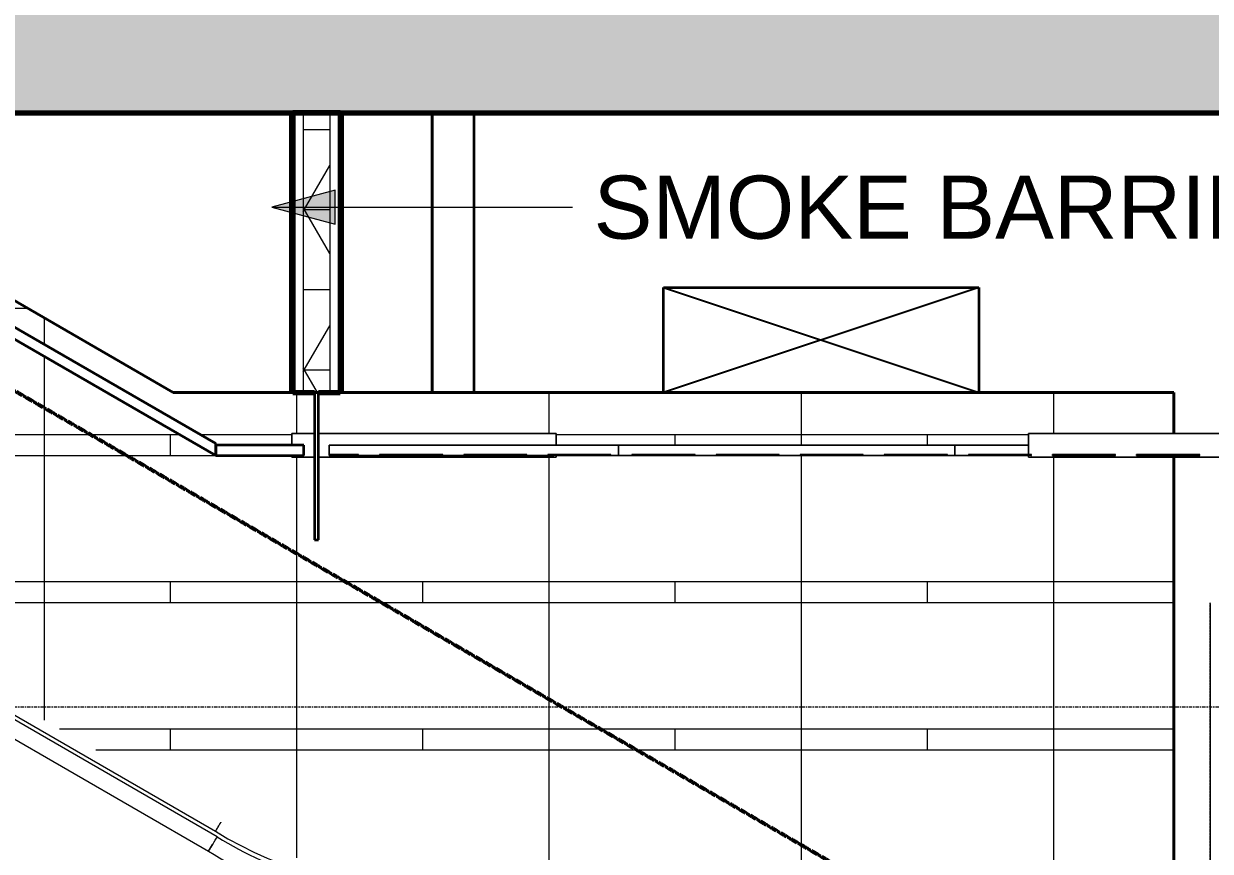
# Model space of a CAD drawing. Header units: millimetres. Extents: x -153298 to 620751, y -313239 to 250031.
# Drawn here: x 125141 to 130783, y -303158 to -299223 of the extents above; entities that cross this region are included whole.
import ezdxf

# ---------------------------------------------------------------- set-up
doc = ezdxf.new("R2010")
doc.units = ezdxf.units.MM
for name, pattern in [('Centre', [31.75, 6.35, -4.7625, 15.875, -4.7625]), ('DPA_Hidden 50', [3, 2, -1]), ('HIDDEN', [0.375, 0.25, -0.125])]:
    doc.linetypes.add(name, pattern=pattern)
for name, color, linetype, lineweight in [('_ _ A-DETL-OPENING', 7, 'Continuous', 25), ('A-ANNO-SYMB', 7, 'Continuous', 9), ('A-CLNG-FNSH', 7, 'Continuous', 9), ('A-DETL', 7, 'Continuous', 70), ('A-DETL-GENF', 7, 'Continuous', 35), ('A-FLOR-LEVL', 7, 'Continuous', 35), ('A-GENM', 7, 'Continuous', 9), ('A-GLAZ-CURT', 7, 'Continuous', 9), ('A-WALL', 7, 'Continuous', 35), ('A-WALL-FNSH', 7, 'Continuous', 35), ('A-WALL-PATT', 7, 'Continuous', 35), ('E-LITE-EQPM', 7, 'Continuous', 35), ('G-ANNO-TEXT', 7, 'Continuous', 9), ('WALL-E', 7, 'Continuous', 35)]:
    doc.layers.add(name, color=color, linetype=linetype, lineweight=lineweight)
doc.styles.add('Arial_2', font='arial.ttf', dxfattribs={"height": 3})

# ---------------------------------------------------------------- blocks, each defined once
blk = doc.blocks.new('L1-2 RECESSED FLUORESCENT - L1-2  RECESSED FLUORESCENT-V267-2120-01 ENTRANCE 1 SECTION A')
at = {"layer": 'E-LITE-EQPM', "color": 7, "lineweight": 20}
for p, q in [((-853331.2, 95275), (-853331.2, 95175)), ((-853331.2, 95175), (-853331.2, 95275)), ((-852074.2, 95275), (-853331.2, 95275)), ((-853331.2, 95275), (-852074.2, 95275)), ((-852074.2, 95275), (-852074.2, 95220)), ((-852074.2, 95220), (-852074.2, 95275)), ((-853331.2, 95170), (-853331.2, 95162.3)), ((-853331.2, 95162.3), (-853331.2, 95170)), ((-853331.2, 95162.3), (-852074.2, 95162.3)), ((-853331.2, 95162.3), (-852074.2, 95162.3)), ((-852084.2, 95162.3), (-853321.2, 95162.3)), ((-853321.2, 95162.3), (-852084.2, 95162.3)), ((-852074.2, 95170), (-852074.2, 95162.3)), ((-852074.2, 95162.3), (-852074.2, 95170))]:
    blk.add_line(p, q, dxfattribs=at)
blk = doc.blocks.new('L1-2 RECESSED FLUORESCENT - L1-2  RECESSED FLUORESCENT-V268-2120-01 ENTRANCE 1 SECTION A')
at = {"layer": 'E-LITE-EQPM', "color": 7, "lineweight": 20}
for p, q in [((-856835.5, 95275), (-856835.5, 95220)), ((-856835.5, 95220), (-856835.5, 95275)), ((-856727.4, 95275), (-856835.5, 95275)), ((-856835.5, 95275), (-856727.4, 95275)), ((-855578.5, 95275), (-856707.4, 95275)), ((-856707.4, 95275), (-855578.5, 95275)), ((-855578.5, 95275), (-855578.5, 95220)), ((-855578.5, 95220), (-855578.5, 95275)), ((-856835.5, 95170), (-856835.5, 95162.3)), ((-856835.5, 95162.3), (-856835.5, 95170)), ((-856835.5, 95162.3), (-856727.4, 95162.3)), ((-856835.5, 95162.3), (-856727.4, 95162.3)), ((-856727.4, 95162.3), (-856825.5, 95162.3)), ((-856825.5, 95162.3), (-856727.4, 95162.3)), ((-856707.4, 95162.3), (-855578.5, 95162.3)), ((-855588.5, 95162.3), (-856707.4, 95162.3)), ((-856707.4, 95162.3), (-855588.5, 95162.3)), ((-856707.4, 95162.3), (-855578.5, 95162.3)), ((-855578.5, 95170), (-855578.5, 95162.3)), ((-855578.5, 95162.3), (-855578.5, 95170))]:
    blk.add_line(p, q, dxfattribs=at)
blk = doc.blocks.new('PPL-C-AECM-1-PP19-EE-M3-0001_rvt-1-2120-01 ENTRANCE 1 SECTION A')
at = {"layer": 'E-LITE-EQPM', "color": 7, "lineweight": 20}
for name in ['L1-2 RECESSED FLUORESCENT - L1-2  RECESSED FLUORESCENT-V268-2120-01 ENTRANCE 1 SECTION A', 'L1-2 RECESSED FLUORESCENT - L1-2  RECESSED FLUORESCENT-V267-2120-01 ENTRANCE 1 SECTION A']:
    blk.add_blockref(name, (0, 0), dxfattribs=at)
blk = doc.blocks.new('LIFT-OTIS - Lift - 1400x2300-For Station-11454504-2120-01 ENTRANCE 1 SECTION A')
at = {"layer": 'A-GENM', "color": 7, "linetype": 'HIDDEN'}
for p, q in [((-852467.4, 92170), (-852467.4, 94470)), ((-852467.4, 94470), (-852467.4, 92170)), ((-852467.4, 94456.6), (-852467.4, 92170)), ((-852467.4, 92170), (-852467.4, 94456.6))]:
    blk.add_line(p, q, dxfattribs=at)
blk = doc.blocks.new('PPL_Escalator - STANDARD-13272353-2120-01 ENTRANCE 1 SECTION A')
at = {"layer": 'A-GENM', "color": 7}
for p, q in [((-874402.9, 103317.3), (-857197.9, 93384)), ((-874402.9, 103317.3), (-857197.9, 93384)), ((-857189.5, 93357.5), (-874413.5, 103301.7)), ((-874455, 103233), (-857230.9, 93288.7))]:
    blk.add_line(p, q, dxfattribs=at)
at = {"layer": 'A-GENM', "color": 7, "flags": 128}
for points in [[(-857197.9, 93384), (-857138.6, 93348.5), (-857077.9, 93315.3), (-857015.9, 93284.6), (-856952.7, 93256.4), (-856888.5, 93230.8), (-856823.3, 93207.7), (-856757.2, 93187.3), (-856690.4, 93169.5), (-856622.9, 93154.5), (-856554.8, 93142.1), (-856486.3, 93132.5), (-856417.5, 93125.6), (-856348.4, 93121.4), (-856279.6, 93120.1)], [(-857230.9, 93288.7), (-857221.3, 93304.6), (-857211.7, 93320.6)], [(-857211.2, 93321.4), (-857219.4, 93307.7), (-857227.8, 93293.8)]]:
    blk.add_lwpolyline(points, dxfattribs=at)
at = {"layer": 'A-GENM', "color": 7}
for centre, radius, start, end in [((-856279.6, 94849.4), 1729.3, 237.9265, 238.8287), ((-856300.8, 94771), 1669.7, 237.8416, 270), ((-856300.8, 94771), 1750, 237.8917, 270)]:
    blk.add_arc(centre, radius, start, end, dxfattribs=at)
for points in [[(-857197.9, 93384), (-857197.9, 93384), (-857197.4, 93384.9), (-857195.1, 93388.7), (-857191.6, 93394.5), (-857187.3, 93401.6), (-857182.8, 93409.2), (-857178.5, 93416.3), (-857175, 93422.1), (-857172.7, 93425.9), (-857172.2, 93426.8), (-857172.2, 93426.8)], [(-857175.4, 93421.5), (-857175.8, 93420.8), (-857177, 93418.8), (-857179.8, 93414.1), (-857183.2, 93408.4), (-857186.9, 93402.4), (-857190.3, 93396.7), (-857193.1, 93392), (-857194.3, 93390), (-857194.7, 93389.3)], [(-857177.2, 93418.5), (-857176.4, 93419.8), (-857175.8, 93420.8), (-857175.4, 93421.5)], [(-857190.9, 93355.1), (-857191.6, 93354), (-857193.1, 93351.5), (-857195.8, 93347), (-857197.8, 93343.6), (-857198.8, 93341.9)], [(-857190.5, 93355.7), (-857190.3, 93356), (-857190, 93356.6), (-857189.6, 93357.2), (-857189.5, 93357.5)]]:
    blk.add_open_spline(points, degree=3, dxfattribs=at)
for points, knots in [([(-857172.2, 93426.8), (-857172.2, 93426.8), (-857172.7, 93425.9), (-857174.7, 93422.6), (-857176.5, 93419.7), (-857177.2, 93418.4)], [0, 0, 0, 0, 0.1111111, 0.2222222, 0.2918438, 0.2918438, 0.2918438, 0.2918438]), ([(-857211.7, 93320.6), (-857210.8, 93322.1), (-857208.8, 93325.3), (-857205.6, 93330.6), (-857202.3, 93336.2), (-857197.8, 93343.6), (-857193.7, 93350.5), (-857191.2, 93354.5), (-857190.5, 93355.7)], [0, 0, 0, 0, 0.142857, 0.285714, 0.428571, 0.571429, 0.857143, 1, 1, 1, 1]), ([(-857198.9, 93341.8), (-857199.9, 93340.1), (-857202, 93336.6), (-857205.2, 93331.3), (-857208.3, 93326.2), (-857210.2, 93323.1), (-857211.1, 93321.7)], [0.4322357, 0.4322357, 0.4322357, 0.4322357, 0.5714286, 0.7142857, 0.8571429, 1, 1, 1, 1])]:
    blk.add_open_spline(points, degree=3, knots=knots, dxfattribs=at)
blk = doc.blocks.new('DPA_CP_Metal Ceiling Panel - Vertical Panel with Gap-10962177-2120-01 ENTRANCE 1 SECTION A')
at = {"layer": 'A-GLAZ-CURT', "color": 7}
for p, q in [((-852817.7, 95175), (-852517.7, 95175)), ((-852817.7, 95170), (-852817.7, 95175)), ((-852517.7, 95170), (-852817.7, 95170))]:
    blk.add_line(p, q, dxfattribs=at)
blk = doc.blocks.new('DPA_CP_Metal Ceiling Panel - Vertical Panel with Gap-V189-2120-01 ENTRANCE 1 SECTION A')
at = {"layer": 'A-GLAZ-CURT', "color": 7}
for p, q in [((-853317.7, 95170), (-853617.7, 95170)), ((-853617.7, 95170), (-853331.2, 95170)), ((-853331.4, 95175), (-853317.7, 95175))]:
    blk.add_line(p, q, dxfattribs=at)
blk = doc.blocks.new('DPA_CP_Metal Ceiling Panel - Vertical Panel with Gap-V190-2120-01 ENTRANCE 1 SECTION A')
at = {"layer": 'A-GLAZ-CURT', "color": 7}
for p, q in [((-853717.7, 95170), (-854017.7, 95170)), ((-854017.7, 95170), (-853717.7, 95170))]:
    blk.add_line(p, q, dxfattribs=at)
blk = doc.blocks.new('DPA_CP_Metal Ceiling Panel - Vertical Panel with Gap-V191-2120-01 ENTRANCE 1 SECTION A')
at = {"layer": 'A-GLAZ-CURT', "color": 7}
for p, q in [((-855317.7, 95170), (-855617.7, 95170)), ((-855578.5, 95170), (-855317.7, 95170))]:
    blk.add_line(p, q, dxfattribs=at)
blk = doc.blocks.new('DPA_CP_Metal Ceiling Panel - Vertical Panel with Gap-V192-2120-01 ENTRANCE 1 SECTION A')
at = {"layer": 'A-GLAZ-CURT', "color": 7}
blk.add_line((-855717.7, 95170), (-856017.7, 95170), dxfattribs=at)
blk = doc.blocks.new('DPA_CP_Metal Ceiling Panel - Vertical Panel with Gap-14209986-2120-01 ENTRANCE 1 SECTION A')
at = {"layer": 'A-GLAZ-CURT', "color": 7}
for p, q in [((-856657.4, 95170), (-856657.4, 95175)), ((-856517.7, 95170), (-856657.4, 95170))]:
    blk.add_line(p, q, dxfattribs=at)
blk = doc.blocks.new('DPA_CP_Metal Ceiling Panel - Vertical Panel with Gap-V193-2120-01 ENTRANCE 1 SECTION A')
at = {"layer": 'A-GLAZ-CURT'}
blk.add_hatch(color=7, dxfattribs=at).paths.add_polyline_path([(-846817.4, 95170), (-846517.4, 95170), (-846517.4, 95175), (-846817.4, 95175)])
at = {"layer": 'A-GLAZ-CURT', "color": 7}
for p, q in [((-846517.4, 95175), (-846817.4, 95175)), ((-846817.4, 95175), (-846817.4, 95170)), ((-846817.4, 95170), (-846517.4, 95170)), ((-846517.4, 95170), (-846517.4, 95175))]:
    blk.add_line(p, q, dxfattribs=at)
blk = doc.blocks.new('DPA_CP_Metal Ceiling Panel - Vertical Panel with Gap-14211317-2120-01 ENTRANCE 1 SECTION A')
at = {"layer": 'A-GLAZ-CURT'}
blk.add_hatch(color=7, dxfattribs=at).paths.add_polyline_path([(-856517.38094, 95170), (-856517.38094, 95175), (-856657.38094, 95175), (-856657.38094, 95170)])
at = {"layer": 'A-GLAZ-CURT', "color": 7}
for p, q in [((-856517.38094, 95175), (-856657.38094, 95175)), ((-856657.38094, 95175), (-856657.38094, 95170)), ((-856657.38094, 95170), (-856517.38094, 95170)), ((-856517.38094, 95170), (-856517.38094, 95175))]:
    blk.add_line(p, q, dxfattribs=at)
blk = doc.blocks.new('DPA_CP_Metal Ceiling Air Supply1 - Linear Diffuser Air Supply-12595492-2120-01 ENTRANCE 1 SECTION A')
at = {"layer": 'A-GLAZ-CURT', "color": 7}
for p, q in [((-853681.4, 95220), (-855281.4, 95220)), ((-855281.4, 95220), (-855281.4, 95170)), ((-855281.4, 95220), (-853681.4, 95220)), ((-855281.4, 95170), (-855281.4, 95220)), ((-853686.4, 95220), (-855276.4, 95220)), ((-855276.4, 95220), (-853686.4, 95220)), ((-853681.4, 95170), (-853681.4, 95220)), ((-853681.4, 95170), (-853681.4, 95220)), ((-855281.4, 95170), (-853681.4, 95170)), ((-853681.4, 95170), (-855281.4, 95170))]:
    blk.add_line(p, q, dxfattribs=at)
at = {"layer": 'A-GLAZ-CURT', "color": 7, "linetype": 'DPA_Hidden 50'}
blk.add_line((-853761.4, 95170), (-855201.4, 95170), dxfattribs=at)
blk.add_line((-853761.4, 95170), (-855201.4, 95170), dxfattribs=at)
blk = doc.blocks.new('DPA_CP_Metal Ceiling Panel1 - Horizontal with Gap-15943599-2120-01 ENTRANCE 1 SECTION A')
at = {"layer": 'A-GLAZ-CURT', "color": 7}
for p, q in [((-855281.4, 95220), (-856657.4, 95220)), ((-856657.4, 95220), (-856657.4, 95170)), ((-856657.4, 95220), (-855281.4, 95220)), ((-856657.4, 95170), (-856657.4, 95220)), ((-855286.4, 95220), (-856652.4, 95220)), ((-856652.4, 95220), (-855286.4, 95220)), ((-855281.4, 95170), (-855281.4, 95220)), ((-855281.4, 95170), (-855281.4, 95220)), ((-856657.4, 95170), (-855281.4, 95170)), ((-855281.4, 95170), (-856657.4, 95170)), ((-856657.4, 95170), (-855281.4, 95170)), ((-856657.4, 95170), (-855281.4, 95170))]:
    blk.add_line(p, q, dxfattribs=at)
blk = doc.blocks.new('DPA_CP_Metal Ceiling Panel1 - Horizontal with Gap-15930300-2120-01 ENTRANCE 1 SECTION A')
at = {"layer": 'A-GLAZ-CURT', "color": 7}
for p, q in [((-853331.4, 95220), (-853681.4, 95220)), ((-853681.4, 95220), (-853681.4, 95170)), ((-853681.4, 95220), (-853331.4, 95220)), ((-853681.4, 95170), (-853681.4, 95220)), ((-853336.4, 95220), (-853676.4, 95220)), ((-853676.4, 95220), (-853336.4, 95220)), ((-853331.4, 95175), (-853331.4, 95220)), ((-853331.4, 95175), (-853331.4, 95220)), ((-853681.4, 95170), (-853331.4, 95170)), ((-853331.4, 95170), (-853681.4, 95170)), ((-853681.4, 95170), (-853331.4, 95170)), ((-853681.4, 95170), (-853331.4, 95170))]:
    blk.add_line(p, q, dxfattribs=at)

msp = doc.modelspace()

# ---------------------------------------------------------------- hatches: boundary and pattern name
at = {"layer": 'A-DETL-GENF', "lineweight": 9}
h = msp.add_hatch(dxfattribs=at)
h.set_pattern_fill('FP_1', style=0, pattern_type=2)
h.set_pattern_definition([(50, (108217.3, -305821.75), (728.737, -63.756), [76.2, -838.2]), (355, (108217.3, -305821.75), (-140.972, 764.228), [60.96, -670.56]), (100.451, (108278, -305827.1), (587.77, 700.467), [64.76, -712.36]), (46.184, (108217.3, -305618.55), (1084.316, -168.17), [114.3, -1257.3]), (96.636, (108307.7, -305632.6), (949.61, 989.71), [97.14, -1068.54]), (351.184, (108217.3, -305618.6), (949.62, 989.7), [91.44, -1005.84]), (21, (108318.9, -305669.35), (606.458, -409.061), [76.2, -838.2]), (326, (108318.9, -305669.35), (247.208, 736.753), [60.96, -670.56]), (71.451, (108369.44, -305703.44), (853.668, 327.685), [64.76, -712.36]), (37.5, (108217.3, -305821.75), (12.3547, 338.2201), [33.528, -628.904, 33.528, -647.192, -673.1]), (37.5, (108217.3, -305821.75), (12.3547, 338.2201), [-1343.152, 33.528, -639.572]), (7.5, (108217.3, -305821.75), (267.279, 400.722), [33.528, -354.584, 33.528, -613.664, -256.54]), (7.5, (108217.3, -305821.75), (267.279, 400.722), [-1035.304, 33.528, -223.012]), (327.5, (107990.73, -305821.75), (542.3633, -22.9153), [33.528, -220.472, 33.528, -758.952, -1051.56]), (327.5, (107990.73, -305821.75), (542.3633, -22.9153), [-1046.48, 33.528, -1018.032]), (317.5, (107889.13, -305821.75), (592.517, 101.707), [33.528, -296.672, 33.528, -492.76, -746.76]), (317.5, (107889.13, -305821.75), (592.517, 101.707), [-856.488, 33.528, -713.232])])
h.paths.add_polyline_path([(101565.4353, -307197.3524), (102467.8829, -307197.3524), (102467.8829, -305576.753), (103017.8806, -305576.753), (103017.8806, -305376.753), (112467.88, -305376.753), (112467.88, -307197.3524), (113867.88, -307197.3524), (113867.88, -305376.753), (122092.9315, -305376.753), (122092.9315, -306676.753), (123867.88, -306676.753), (123867.88, -307197.3524), (125267.88, -307197.3524), (125267.88, -305976.753), (130003.88, -305976.753), (130003.88, -305376.753), (134337.5502, -305376.753), (134337.5502, -305576.753), (140337.5298, -305576.753), (140337.5298, -304376.753), (130003.88, -304376.753), (130003.88, -304416.753), (129803.88, -304416.753), (129803.88, -305776.753), (124213.88, -305776.753), (124213.88, -304376.753), (113867.88, -304376.753), (113867.88, -298652.784), (119380.88, -301835.716), (119380.88, -302507.753), (119880.88, -302507.753), (119880.8933, -301835.7237), (114011.0238, -298446.753), (112467.88, -298446.753), (112467.88, -298307.753), (112558.3958, -298307.753), (112558.3958, -297707.753), (112058.3958, -297707.753), (112058.3958, -298307.753), (112158.3958, -298307.753), (112158.3958, -298446.753), (104188.1926, -298446.753), (104188.1926, -294036.753), (103988.1926, -294036.753), (103988.1926, -293996.753), (100313.1276, -293996.753), (100322.5695, -294083.8958), (99995.5431, -294083.8958), (100012.5695, -294241.0387), (99685.5431, -294241.0387), (99702.5695, -294398.1815), (99375.5431, -294398.1815), (99392.5695, -294555.3244), (99065.5431, -294555.3244), (99082.5695, -294712.4672), (98755.5431, -294712.4672), (98772.5695, -294869.6101), (98445.5431, -294869.6101), (98459.319, -294996.753), (98431.8802, -294996.753), (98431.8802, -295296.753), (99036.3182, -295296.753), (99036.3182, -295013.3142), (99966.8802, -294541.6008), (99966.8802, -294696.753), (100266.8802, -294696.753), (100266.8802, -294496.753), (103688.1926, -294496.753), (103688.1926, -298446.753), (80330.7286, -298446.753), (80330.7286, -299646.753), (101067.8829, -299646.753), (101067.8829, -304376.753), (80330.7286, -304376.753), (80330.7286, -305576.753), (101067.8829, -305576.753), (101067.8829, -307197.3524)])
h.paths.add_polyline_path([(112467.88, -304376.753), (102467.8829, -304376.753), (102467.8829, -299646.753), (112467.88, -299646.753), (112467.88, -304301.2027)])
h.paths.add_polyline_path([(132836.6797, -299646.753), (140337.5298, -299646.753), (140337.5298, -298446.753), (122478.88, -298446.753), (116617.88, -295053.5424), (116617.88, -293996.753), (116117.88, -293996.753), (116117.88, -295341.8187), (123553.6755, -299646.753), (130961.4671, -299646.753)])
at = {"layer": 'A-WALL-PATT', "lineweight": 9}
h = msp.add_hatch(dxfattribs=at)
h.set_pattern_fill('FP_22', style=0, pattern_type=2)
h.set_pattern_definition([(0, (132437.9, -298476.8), (0, 1400), []), (0, (132437.9, -298376.8), (0, 1400), []), (0, (132437.9, -297776.8), (0, 1400), []), (0, (132437.9, -297676.8), (0, 1400), []), (90, (132437.9, -299076.8), (-1200, 7e-14), []), (90, (133037.9, -298476.8), (-1200, 700), [100, -600])])
h.paths.add_polyline_path([(127720.58, -304039.6569), (128544.88, -304039.6569), (128544.88, -304036.753), (127720.58, -304036.753)])
h.paths.add_polyline_path([(128148.6483, -303992.6347), (128544.88, -303992.6347), (128544.88, -303976.753), (128926.3851, -303976.028), (128963.0309, -303939.737), (129001.3038, -303876.5047), (129021.7855, -303811.2492), (129027.7295, -303737.6486), (129021.4445, -303690.6932), (129000.2318, -303625.1976), (128962.5868, -303565.0565), (128956.7119, -303557.285), (128905.9914, -303508.5124), (128843.9294, -303472.9692), (128785.7652, -303454.4196), (128724.88, -303448.5516), (128049.7933, -303448.5504), (127670.58, -303448.5516), (127670.58, -303992.6347), (127720.58, -303992.6347)])
h.paths.add_polyline_path([(129162.2727, -303976.753), (130610.38, -303976.753), (130610.38, -301284.4873), (129919.0593, -301284.4873), (129918.8746, -301276.753), (127671.7951, -301276.753), (127671.7951, -301284.4873), (126542.88, -301284.4873), (126542.88, -301676.753), (126522.88, -301676.753), (126522.88, -301284.4873), (126414.7951, -301284.4873), (126414.7951, -301276.753), (126053.5431, -301276.753), (116180.8535, -295576.753), (113186.0888, -295576.753), (126200.6105, -303089.5494), (126329.8375, -303149.1451), (126453.7674, -303194.7787), (126583.5277, -303231.0667), (126708.2944, -303255.9294), (126847.0284, -303271.8044), (126976.6405, -303276.753), (128737.3887, -303277.6127), (128799.1864, -303282.601), (128871.6631, -303300.0011), (128927.0481, -303322.5366), (128949.115, -303333.6089), (129004.078, -303367.4699), (129049.176, -303405.4667), (129066.9916, -303422.8196), (129098.0439, -303458.9436), (129114.1624, -303480.362), (129143.6531, -303528.5417), (129152.4302, -303545.6854), (129168.6375, -303583.9334), (129179.4976, -303615.7259), (129190.9489, -303663.042), (129194.88, -303686.1063), (129198.8513, -303734.5648), (129199.88, -303751.753), (129195.8122, -303808.8795), (129192.0763, -303835.0031), (129179.2703, -303888.4541), (129173.282, -303907.385), (129156.7812, -303948.1585), (129143.8969, -303976.753), (129162.1316, -303976.753)])
h.paths.add_polyline_path([(129918.8746, -301271.753), (129919.0593, -301271.753), (129919.0593, -301171.753), (130610.38, -301171.753), (130610.38, -300976.753), (126542.88, -300976.753), (126542.88, -301171.753), (127671.7951, -301171.753), (127671.7951, -301226.753), (129918.8746, -301226.753)])
h.paths.add_polyline_path([(126273.4358, -301226.753), (126414.7951, -301226.753), (126414.7951, -301171.753), (126522.88, -301171.753), (126522.88, -300976.753), (125850.9482, -300976.753), (116523.6755, -295576.753), (116280.8535, -295576.753), (117725.5385, -296410.8422), (117728.7135, -296405.343), (118817.3074, -297033.843), (118814.1324, -297039.3422), (120843.2299, -298210.8422), (120846.4049, -298205.343), (121934.9988, -298833.843), (121931.8238, -298839.3422), (123960.9214, -300010.8422), (123964.0964, -300005.343), (125052.6903, -300633.843), (125049.5153, -300639.3422), (126053.5431, -301219.0179), (126053.5431, -301226.753), (126075.4426, -301226.753)])
h = msp.add_hatch(dxfattribs=at)
h.set_pattern_fill('FP_12', style=0, pattern_type=2)
h.set_pattern_definition([(0, (108217.3, -305821.75), (812.8, 203.2), [33.528, -576.072, 33.528, -576.072, -3251.2]), (0, (108217.3, -305821.75), (812.8, 203.2), [-1219.2, 33.528, -1185.672, 33.528, -576.072, -1422.4]), (0, (108217.3, -305821.75), (812.8, 203.2), [-3048, 33.528, -372.872, 33.528, -982.472]), (120, (108522.1, -305720.15), (-582.3764, 602.3054), [33.528, -576.072, 33.528, -3827.272]), (120, (108522.1, -305720.15), (-582.3764, 602.3054), [-643.128, -576.072, 33.528, -1185.672, -2032]), (120, (108522.1, -305720.15), (-582.3764, 602.3054), [-2438.4, 33.528, -576.072, 33.528, -1388.872]), (120, (108522.1, -305720.15), (-582.3764, 602.3054), [-3081.528, -372.872, 33.528, -982.472]), (240, (108623.7, -305313.75), (-230.4236, -805.5054), [33.528, -576.072, 33.528, -3827.272]), (240, (108623.7, -305313.75), (-230.4236, -805.5054), [-643.128, -576.072, 33.528, -1185.672, -2032]), (240, (108623.7, -305313.75), (-230.4236, -805.5054), [-2438.4, 33.528, -576.072, 33.528, -1388.872]), (240, (108623.7, -305313.75), (-230.4236, -805.5054), [-3081.528, -372.872, 33.528, -982.472])])
h.paths.add_polyline_path([(126419.88, -300976.753), (126419.88, -299646.753), (126407.88, -299646.753), (126407.88, -300976.753)])
h = msp.add_hatch(dxfattribs=at)
h.set_pattern_fill('FP_21', style=0, pattern_type=2)
h.set_pattern_definition([(0, (108217.3, -305821.75), (0, 381), []), (60, (108217.3, -305821.75), (-329.956, 190.5), []), (120, (108217.3, -305821.75), (-329.956, -190.5), [])])
h.paths.add_polyline_path([(126469.88, -300976.753), (126595.88, -300976.753), (126595.88, -299646.753), (126469.88, -299646.753)])
at = {"layer": 'G-ANNO-TEXT'}
msp.add_hatch(color=7, dxfattribs=at).paths.add_polyline_path([(126320.8265, -300095.4415), (126620.8265, -300175.8262), (126620.8265, -300015.0567)])

# ---------------------------------------------------------------- linework, layer by layer
at = {"layer": '_ _ A-DETL-OPENING', "color": 7}
for p, q in [((128182.88, -300476.753), (129682.88, -300976.753)), ((129682.88, -300476.753), (128182.88, -300976.753))]:
    msp.add_line(p, q, dxfattribs=at)
at = {"layer": 'A-ANNO-SYMB', "color": 7, "linetype": 'DPA_Hidden 50', "lineweight": 50}
msp.add_line((108780.8419, -291548.2085), (130909.5816, -304324.2423), dxfattribs=at)
at = {"layer": 'A-CLNG-FNSH', "color": 7, "lineweight": 35}
for p, q in [((126053.5431, -301219.0179), (116067.88, -295453.7927)), ((116067.88, -295511.5277), (126053.5431, -301276.753)), ((126053.5431, -301276.753), (126053.5431, -301219.0179)), ((126472.88, -301226.753), (126053.5431, -301226.753)), ((126053.5431, -301226.753), (126053.5431, -301276.753)), ((126472.88, -301276.753), (126472.88, -301226.753)), ((126053.5431, -301276.753), (126472.88, -301276.753))]:
    msp.add_line(p, q, dxfattribs=at)
at = {"layer": 'A-DETL', "color": 7}
msp.add_line((123553.6755, -299646.753), (140337.5298, -299646.753), dxfattribs=at)
at = {"layer": 'A-FLOR-LEVL', "color": 7, "linetype": 'Centre', "lineweight": 9}
msp.add_line((80346.0738, -302471.753), (144086.7932, -302471.753), dxfattribs=at)
at = {"layer": 'A-WALL', "color": 7, "lineweight": 70}
for p, q in [((126469.88, -299646.753), (126419.88, -299646.753)), ((126419.88, -299646.753), (126419.88, -300976.753)), ((126595.88, -299646.753), (126469.88, -299646.753)), ((126645.88, -299646.753), (126595.88, -299646.753)), ((126645.88, -299646.753), (126645.88, -300976.753)), ((126419.88, -300976.753), (126469.88, -300976.753)), ((126469.88, -300976.753), (126522.88, -300976.753)), ((126542.88, -300976.753), (126595.88, -300976.753)), ((126595.88, -300976.753), (126645.88, -300976.753))]:
    msp.add_line(p, q, dxfattribs=at)
at = {"layer": 'A-WALL', "color": 7, "lineweight": 9}
for p, q in [((126469.88, -299646.753), (126469.88, -300976.753)), ((126595.88, -299646.753), (126595.88, -300976.753)), ((126542.88, -300976.753), (126522.88, -300976.753)), ((126522.88, -300976.753), (126542.88, -300976.753))]:
    msp.add_line(p, q, dxfattribs=at)
at = {"layer": 'A-WALL-FNSH', "color": 7}
for p, q in [((126407.88, -299646.753), (126407.88, -300976.753)), ((126419.88, -299646.753), (126407.88, -299646.753)), ((126657.88, -299646.753), (126645.88, -299646.753)), ((126657.88, -300976.753), (126657.88, -299646.753)), ((126407.88, -300976.753), (126419.88, -300976.753)), ((126522.88, -300976.753), (126522.88, -301676.753)), ((126542.88, -301676.753), (126542.88, -300976.753)), ((126645.88, -300976.753), (126657.88, -300976.753)), ((126522.88, -301676.753), (126542.88, -301676.753))]:
    msp.add_line(p, q, dxfattribs=at)
at = {"layer": 'G-ANNO-TEXT', "color": 7}
for p, q in [((126620.8265, -300015.0567), (126320.8265, -300095.4415)), ((126620.8265, -300175.8262), (126620.8265, -300015.0567)), ((126320.8265, -300095.4415), (126620.8265, -300175.8262)), ((126320.8265, -300095.4415), (127750.3364, -300095.4415))]:
    msp.add_line(p, q, dxfattribs=at)
at = {"layer": 'WALL-E', "color": 7}
for p, q in [((116523.6755, -295576.753), (125850.9482, -300976.753)), ((125850.9482, -300976.753), (116523.6755, -295576.753)), ((125778.88, -299646.753), (123578.88, -299646.753)), ((123578.88, -299646.753), (125778.88, -299646.753)), ((123578.88, -299646.753), (125778.88, -299646.753)), ((125778.88, -299646.753), (123578.88, -299646.753)), ((127082.88, -300976.753), (127082.88, -299646.753)), ((127082.88, -299646.753), (127082.88, -300976.753)), ((127082.88, -299646.753), (127082.88, -300976.753)), ((127082.88, -299646.753), (127082.88, -300976.753)), ((127082.88, -299646.753), (127282.88, -299646.753)), ((127082.88, -299646.753), (127282.88, -299646.753)), ((127082.88, -300976.753), (127082.88, -299646.753)), ((127082.88, -299646.753), (130782.88, -299646.753)), ((127082.88, -300976.753), (127082.88, -299646.753)), ((127082.88, -299646.753), (127282.88, -299646.753)), ((130582.88, -299646.753), (127282.88, -299646.753)), ((127282.88, -300976.753), (127282.88, -299646.753)), ((130582.88, -299646.753), (127282.88, -299646.753)), ((130582.88, -299646.753), (130782.88, -299646.753)), ((130582.88, -299646.753), (130782.88, -299646.753)), ((130582.88, -299646.753), (130782.88, -299646.753)), ((128182.88, -300976.753), (128182.88, -300476.753)), ((128182.88, -300476.753), (129682.88, -300476.753)), ((129682.88, -300476.753), (129682.88, -300976.753)), ((125850.9482, -300976.753), (130610.38, -300976.753)), ((130610.38, -300976.753), (125850.9482, -300976.753)), ((129682.88, -300976.753), (128182.88, -300976.753)), ((130610.38, -300976.753), (130610.38, -301171.753)), ((130610.38, -301171.753), (130610.38, -300976.753)), ((130610.38, -301284.4873), (130610.38, -303976.753)), ((130610.38, -303976.753), (130610.38, -301284.4873))]:
    msp.add_line(p, q, dxfattribs=at)

# ---------------------------------------------------------------- block references
at = {"color": 7, "lineweight": 5}
msp.add_blockref('PPL-C-AECM-1-PP19-EE-M3-0001_rvt-1-2120-01 ENTRANCE 1 SECTION A', (983250.2539, -396446.753), dxfattribs=at)
at = {"layer": 'A-GENM', "color": 7}
for name in ['PPL_Escalator - STANDARD-13272353-2120-01 ENTRANCE 1 SECTION A', 'LIFT-OTIS - Lift - 1400x2300-For Station-11454504-2120-01 ENTRANCE 1 SECTION A']:
    msp.add_blockref(name, (983250.2539, -396446.753), dxfattribs=at)
at = {"layer": 'A-GLAZ-CURT', "color": 7}
for name, p in [('DPA_CP_Metal Ceiling Panel1 - Horizontal with Gap-15943599-2120-01 ENTRANCE 1 SECTION A', (983250.2539, -396446.753)), ('DPA_CP_Metal Ceiling Air Supply1 - Linear Diffuser Air Supply-12595492-2120-01 ENTRANCE 1 SECTION A', (983250.2539, -396446.753)), ('DPA_CP_Metal Ceiling Panel1 - Horizontal with Gap-15930300-2120-01 ENTRANCE 1 SECTION A', (983250.2539, -396446.753)), ('DPA_CP_Metal Ceiling Panel - Vertical Panel with Gap-14209986-2120-01 ENTRANCE 1 SECTION A', (983250.2539, -396446.753)), ('DPA_CP_Metal Ceiling Panel - Vertical Panel with Gap-14211317-2120-01 ENTRANCE 1 SECTION A', (983250.2539, -396446.753)), ('DPA_CP_Metal Ceiling Panel - Vertical Panel with Gap-V192-2120-01 ENTRANCE 1 SECTION A', (982850.2539, -396446.753)), ('DPA_CP_Metal Ceiling Panel - Vertical Panel with Gap-V193-2120-01 ENTRANCE 1 SECTION A', (973650.2539, -396446.753)), ('DPA_CP_Metal Ceiling Panel - Vertical Panel with Gap-V192-2120-01 ENTRANCE 1 SECTION A', (983250.2539, -396446.753)), ('DPA_CP_Metal Ceiling Panel - Vertical Panel with Gap-V193-2120-01 ENTRANCE 1 SECTION A', (974050.2539, -396446.753)), ('DPA_CP_Metal Ceiling Panel - Vertical Panel with Gap-V191-2120-01 ENTRANCE 1 SECTION A', (983250.2539, -396446.753)), ('DPA_CP_Metal Ceiling Panel - Vertical Panel with Gap-V193-2120-01 ENTRANCE 1 SECTION A', (974450.2539, -396446.753)), ('DPA_CP_Metal Ceiling Panel - Vertical Panel with Gap-V190-2120-01 ENTRANCE 1 SECTION A', (982050.2539, -396446.753)), ('DPA_CP_Metal Ceiling Panel - Vertical Panel with Gap-V193-2120-01 ENTRANCE 1 SECTION A', (974850.2539, -396446.753)), ('DPA_CP_Metal Ceiling Panel - Vertical Panel with Gap-V190-2120-01 ENTRANCE 1 SECTION A', (982450.2539, -396446.753)), ('DPA_CP_Metal Ceiling Panel - Vertical Panel with Gap-V193-2120-01 ENTRANCE 1 SECTION A', (975250.2539, -396446.753)), ('DPA_CP_Metal Ceiling Panel - Vertical Panel with Gap-V190-2120-01 ENTRANCE 1 SECTION A', (982850.2539, -396446.753)), ('DPA_CP_Metal Ceiling Panel - Vertical Panel with Gap-V193-2120-01 ENTRANCE 1 SECTION A', (975650.2539, -396446.753)), ('DPA_CP_Metal Ceiling Panel - Vertical Panel with Gap-V190-2120-01 ENTRANCE 1 SECTION A', (983250.2539, -396446.753)), ('DPA_CP_Metal Ceiling Panel - Vertical Panel with Gap-V193-2120-01 ENTRANCE 1 SECTION A', (976050.2539, -396446.753)), ('DPA_CP_Metal Ceiling Panel - Vertical Panel with Gap-V189-2120-01 ENTRANCE 1 SECTION A', (983250.2539, -396446.753)), ('DPA_CP_Metal Ceiling Panel - Vertical Panel with Gap-V193-2120-01 ENTRANCE 1 SECTION A', (976450.2539, -396446.753)), ('DPA_CP_Metal Ceiling Panel - Vertical Panel with Gap-10962177-2120-01 ENTRANCE 1 SECTION A', (982850.2539, -396446.753)), ('DPA_CP_Metal Ceiling Panel - Vertical Panel with Gap-V193-2120-01 ENTRANCE 1 SECTION A', (976850.2539, -396446.753)), ('DPA_CP_Metal Ceiling Panel - Vertical Panel with Gap-10962177-2120-01 ENTRANCE 1 SECTION A', (983250.2539, -396446.753)), ('DPA_CP_Metal Ceiling Panel - Vertical Panel with Gap-V193-2120-01 ENTRANCE 1 SECTION A', (977250.2539, -396446.753))]:
    msp.add_blockref(name, p, dxfattribs=at)

# ---------------------------------------------------------------- texts
at = {"layer": 'G-ANNO-TEXT', "color": 7, "insert": (127850.3364, -299945.4415), "char_height": 300, "width": 4289.028125, "attachment_point": 1, "style": 'Arial_2'}
msp.add_mtext('SMOKE BARRIER', dxfattribs=at)

doc.saveas('drawing.dxf')
